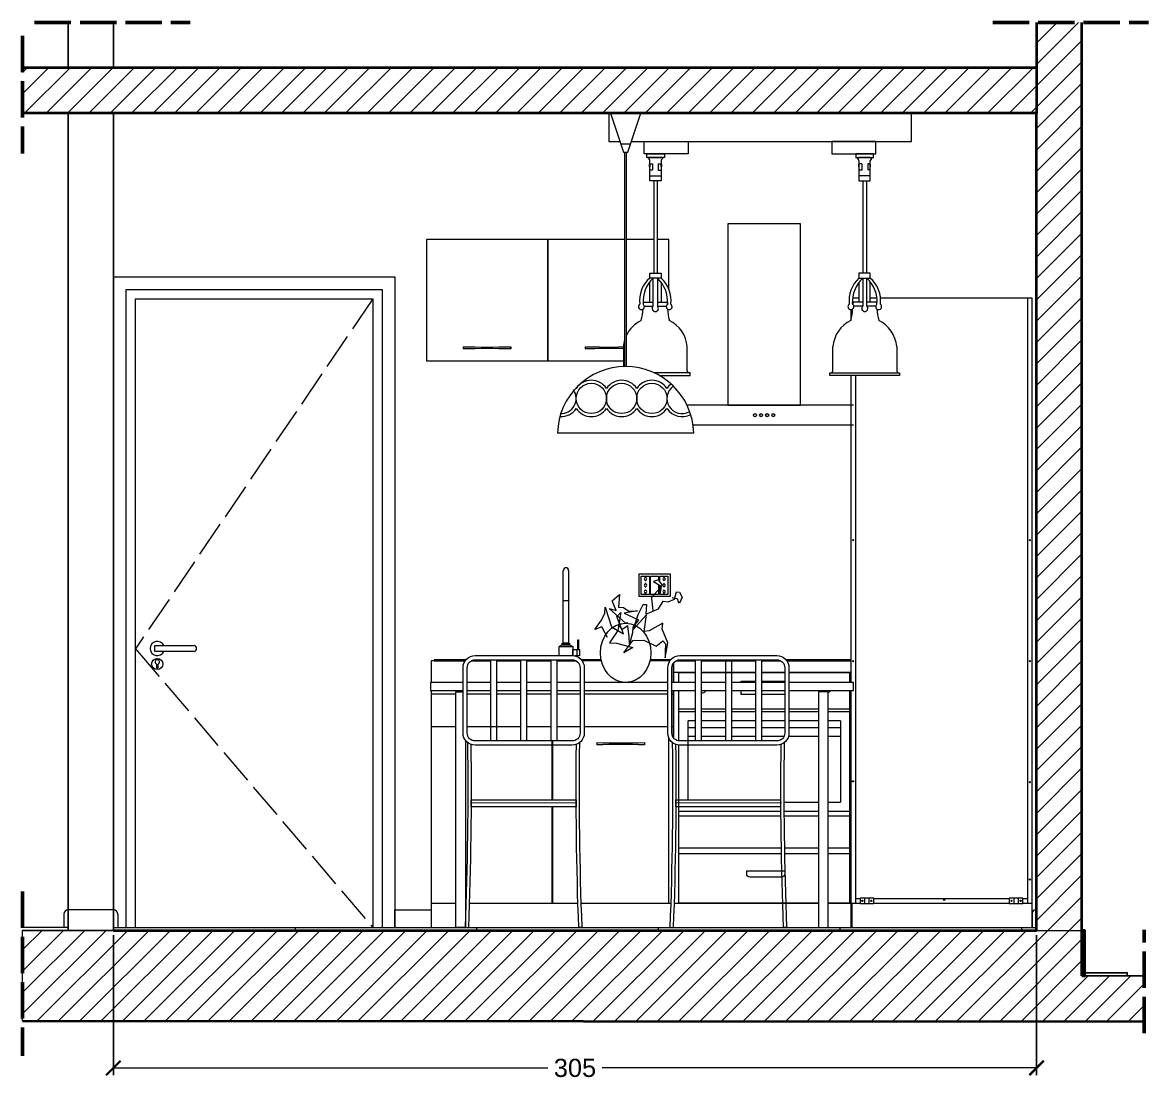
# Model space of a CAD drawing. Header units: inches. Extents: x 693 to 2034, y 503 to 1400.
# Drawn here: x 1661.9 to 2034, y 979 to 1328.9 of the extents above; entities that cross this region are included whole.
import ezdxf

# ---------------------------------------------------------------- set-up
doc = ezdxf.new("R2010")
doc.units = ezdxf.units.IN
doc.header["$MEASUREMENT"] = 0
doc.linetypes.add('ACAD_ISO02W100', pattern=[15, 12, -3])
doc.layers.get('DEFPOINTS').update_dxf_attribs({"color": 210, "lineweight": 18})
doc.layers.add('A-ANNO-DIMS', color=81, linetype='Continuous', lineweight=13, transparency=0.25)
for name, color, linetype, lineweight in [('A-ANNO-SYMB', 3, 'Continuous', 18), ('A-DOOR-FULL', 4, 'Continuous', 13), ('A-FURN', 1, 'Continuous', 18), ('A-SECT-MCUT', 7, 'Continuous', 35), ('ACCESSORI', 2, 'Continuous', 13), ('pavimento', 51, 'Continuous', 5), ('walll', 41, 'Continuous', 13)]:
    doc.layers.add(name, color=color, linetype=linetype, lineweight=lineweight)
doc.styles.add('ARIAL', font='Arial.ttf')
doc.dimstyles.new('E-0020_TICK_24', dxfattribs={"dimscale": 0.1, "dimtxt": 60, "dimasz": 48, "dimexe": 24, "dimexo": 16, "dimgap": 24, "dimtad": 0, "dimdec": 0, "dimzin": 0, "dimdsep": 46, "dimtxsty": 'ARIAL', "dimblk": 'ARCHTICK', "dimblk1": 'ARCHTICK', "dimblk2": 'ARCHTICK', "dimcen": 24, "dimclrd": 256, "dimclre": 256, "dimclrt": 256, "dimadec": 0, "dimazin": 0, "dimtfac": 1, "dimtdec": 0, "dimtmove": 1, "dimatfit": 3, "dimldrblk": 'OPEN90', "dimfxl": 1, "dimtfill": 1, "dimtolj": 1, "dimtzin": 0, "dimlwd": -1, "dimarcsym": 0})
pattern_1 = [(45, (465.677, 462.573), (-3.535534, 3.535534), [])]

# ---------------------------------------------------------------- blocks, each defined once
blk = doc.blocks.new('_ArchTick')
at = {"color": 0, "linetype": 'ByBlock', "const_width": 0.15}
blk.add_lwpolyline([(-0.5, -0.5), (0.5, 0.5)], dxfattribs=at)
blk = doc.blocks.new('*D12')
at = {"layer": 'A-ANNO-DIMS', "lineweight": -2, "transparency": 16777216}
for p, q in [((1691.99, 1027.31), (1691.99, 981.03)), ((1996.99, 1027.31), (1996.99, 981.03))]:
    blk.add_line(p, q, dxfattribs=at)
at = {"layer": 'A-ANNO-DIMS', "transparency": 16777216}
for p, q in [((1691.99, 983.43), (1835.5, 983.43)), ((1996.99, 983.43), (1853.48, 983.43))]:
    blk.add_line(p, q, dxfattribs=at)
at = {"layer": 'DEFPOINTS', "color": 0, "transparency": 16777216}
for p in [(1691.99, 1028.91), (1996.99, 1028.91), (1996.99, 983.43)]:
    blk.add_point(p, dxfattribs=at)
at = {"layer": 'A-ANNO-DIMS', "transparency": 16777216, "xscale": 4.800000000000001, "yscale": 4.800000000000001, "zscale": 4.800000000000001, "rotation": 180}
blk.add_blockref('_ArchTick', (1691.99, 983.43), dxfattribs=at)
at = {"layer": 'A-ANNO-DIMS', "transparency": 16777216, "xscale": 4.800000000000001, "yscale": 4.800000000000001, "zscale": 4.800000000000001}
blk.add_blockref('_ArchTick', (1996.99, 983.43), dxfattribs=at)
at = {"layer": 'A-ANNO-DIMS', "transparency": 16777216, "insert": (1844.49, 983.43), "char_height": 6, "attachment_point": 5, "style": 'ARIAL', "bg_fill": 3, "box_fill_scale": 1.25, "bg_fill_color": 256, "bg_fill_true_color": 13158600, "bg_fill_transparency": 0}
blk.add_mtext('\\A1;305', dxfattribs=at)
blk = doc.blocks.new('_Open90')

msp = doc.modelspace()

# ---------------------------------------------------------------- hatches: boundary and pattern name
at = {"layer": 'A-SECT-MCUT', "lineweight": 9}
h = msp.add_hatch(dxfattribs=at)
h.set_pattern_fill('ANSI31', color=252, scale=40)
h.set_pattern_definition(pattern_1)
h.paths.add_polyline_path([(2011.99, 1313.91), (2011.99, 1328.91), (1996.99, 1328.91), (1996.99, 1298.91), (1996.99, 1028.91), (2011.99, 1028.91)])
h = msp.add_hatch(dxfattribs=at)
h.set_pattern_fill('ANSI31', color=252, scale=40)
h.set_pattern_definition(pattern_1)
h.paths.add_polyline_path([(1996.99, 1313.91), (1676.99, 1313.91), (1661.99, 1313.91), (1661.99, 1298.91), (1691.99, 1298.91), (1996.99, 1298.91)])
h = msp.add_hatch(dxfattribs=at)
h.set_pattern_fill('ANSI31', color=252, scale=40)
h.set_pattern_definition(pattern_1)
h.paths.add_polyline_path([(2032.53, 1013.9), (2011.99, 1013.9), (2011.99, 1013.91), (2011.99, 1028.91), (1661.99, 1028.91), (1661.99, 998.88), (2032.53, 998.71)])

# ---------------------------------------------------------------- linework, layer by layer
for p, q in [((1676.99, 1298.91), (1676.99, 1028.91)), ((1691.99, 1298.91), (1691.99, 1028.91)), ((1676.99, 1028.91), (1661.99, 1028.91)), ((2011.99, 1013.91), (2032.53, 1013.91)), ((2011.99, 1013.9), (2032.53, 1013.9))]:
    msp.add_line(p, q)
for points in [[(1676.99, 1328.91), (1676.99, 1313.91)], [(1691.99, 1313.91), (1691.99, 1328.91)]]:
    msp.add_lwpolyline(points)
msp.add_lwpolyline([(2012.99, 1013.91), (2026.99, 1013.91), (2026.99, 1014.91), (2012.99, 1014.91)], close=True)
at = {"layer": 'A-ANNO-SYMB', "linetype": 'ACAD_ISO02W100', "lineweight": 50, "transparency": 33554562}
for p, q in [((1665.95, 1328.91), (1717.37, 1328.91)), ((1982.56, 1328.91), (2033.99, 1328.91)), ((1661.99, 1324.54), (1661.99, 1285.66)), ((1661.99, 1041.78), (1661.99, 987.45)), ((2032.53, 994.93), (2032.53, 1029.11))]:
    msp.add_line(p, q, dxfattribs=at)
at = {"layer": 'A-DOOR-FULL', "linetype": 'ACAD_ISO02W100', "lineweight": 5, "transparency": 33554569}
msp.add_line((1777.68, 1237.6), (1699.3, 1121.98), dxfattribs=at)
at = {"layer": 'A-DOOR-FULL'}
for points in [[(1718.61, 1121.05), (1705.61, 1121.05), (1705.61, 1123.05), (1718.61, 1123.05)], [(1706.18, 1116.92), (1706.17, 1116.92), (1706.17, 1115.72)], [(1706.8, 1115.73), (1706.8, 1116.92)], [(1706.48, 1115.48), (1706.49, 1115.48)]]:
    msp.add_lwpolyline(points, dxfattribs=at)
msp.add_circle((1706.45, 1116.92), 1.85, dxfattribs=at)
for centre, radius, start, end in [((1706.49, 1122.05), 2.38, 24.8588, 335.1412), ((1718.47, 1122.05), 1.01, 278.4254, 81.5746), ((1706.49, 1117.58), 0.731, 295.2649, 244.7351), ((1706.49, 1115.81), 0.326, 196.3299, 346.3542)]:
    msp.add_arc(centre, radius, start, end, dxfattribs=at)
at = {"layer": 'A-FURN'}
for p, q in [((1856.23, 1298.91), (1866.23, 1298.91)), ((1856.23, 1298.91), (1860.51, 1286.08)), ((1861.96, 1286.08), (1866.23, 1298.91)), ((1859.58, 1288.87), (1862.89, 1288.87)), ((1860.51, 1286.08), (1861.96, 1286.08)), ((1860.93, 1215.21), (1860.93, 1286.08)), ((1861.53, 1215.21), (1861.53, 1286.08)), ((1859.54, 1257.16), (1859.54, 1257.16)), ((1807.57, 1221.79), (1807.57, 1221.04)), ((1816.52, 1118.32), (1816.52, 1091.49)), ((1818.52, 1118.32), (1818.52, 1091.49)), ((1826.52, 1118.32), (1826.52, 1091.49)), ((1828.52, 1118.32), (1828.52, 1091.49)), ((1836.52, 1118.32), (1836.52, 1091.49)), ((1838.52, 1118.32), (1838.52, 1091.49)), ((1884.17, 1118.32), (1884.17, 1091.49)), ((1886.17, 1118.32), (1886.17, 1091.49)), ((1894.17, 1118.32), (1894.17, 1091.49)), ((1896.17, 1118.32), (1896.17, 1091.49)), ((1904.17, 1118.32), (1904.17, 1091.49)), ((1906.17, 1118.32), (1906.17, 1091.49)), ((1806.69, 1107.78), (1806.69, 1108.14)), ((1926.58, 1107.78), (1926.58, 1108.14)), ((1851.71, 1090.96), (1851.71, 1090.2)), ((1844.86, 1070.89), (1810.27, 1071.02)), ((1912.43, 1070.89), (1877.92, 1071.02))]:
    msp.add_line(p, q, dxfattribs=at)
at = {"layer": 'A-FURN', "transparency": 33554656}
for p, q in [((1869.23, 1282.23), (1870.08, 1282.23)), ((1869.23, 1280.2), (1870.08, 1280.2)), ((1870.08, 1282.23), (1870.08, 1280.2)), ((1872.02, 1282.23), (1872.96, 1282.23)), ((1872.02, 1282.23), (1872.02, 1280.16)), ((1872.02, 1280.16), (1872.96, 1280.16)), ((1939.27, 1282.23), (1938.32, 1282.23)), ((1939.27, 1280.16), (1938.32, 1280.16)), ((1939.27, 1282.23), (1939.27, 1280.16)), ((1942.05, 1282.23), (1941.21, 1282.23)), ((1941.21, 1282.23), (1941.21, 1280.2)), ((1942.05, 1280.2), (1941.21, 1280.2)), ((1870.52, 1276.63), (1870.52, 1246.05)), ((1871.67, 1276.63), (1871.67, 1246.05)), ((1939.61, 1276.63), (1939.61, 1246.05)), ((1940.76, 1276.63), (1940.76, 1246.05)), ((1866.99, 1236.49), (1870.33, 1236.49)), ((1871.73, 1236.49), (1875.07, 1236.49)), ((1939.56, 1236.49), (1936.21, 1236.49)), ((1944.3, 1236.49), (1940.96, 1236.49)), ((1867.4, 1235.18), (1870.33, 1235.18)), ((1871.73, 1235.18), (1874.66, 1235.18)), ((1939.56, 1235.18), (1936.62, 1235.18)), ((1943.89, 1235.18), (1940.96, 1235.18))]:
    msp.add_line(p, q, dxfattribs=at)
at = {"layer": 'A-FURN', "transparency": 33554636}
for p, q in [((1835.37, 1257.16), (1835.37, 1217.16)), ((1835.57, 1257.16), (1835.57, 1217.16)), ((1993.99, 1237.86), (1993.99, 1037.86)), ((1937.19, 1212.02), (1937.19, 1037.86)), ((1840.3, 1123.31), (1839.26, 1122.71)), ((1840.3, 1123.31), (1842.72, 1123.31)), ((1842.72, 1123.31), (1843.76, 1122.71)), ((1845.08, 1121.71), (1845.08, 1119.58)), ((1808.19, 1117.96), (1796.99, 1117.96)), ((1853.21, 1117.96), (1846.86, 1117.96)), ((1875.84, 1117.96), (1869.26, 1117.96)), ((1876.99, 1117.19), (1876.99, 1110.84)), ((1878.85, 1114.16), (1884.17, 1114.16)), ((1878.85, 1110.84), (1878.85, 1114.16)), ((1878.85, 1110.84), (1878.85, 1114.16)), ((1878.85, 1110.84), (1878.85, 1114.16)), ((1886.17, 1114.16), (1904.17, 1114.16)), ((1906.17, 1114.16), (1913.81, 1114.16)), ((1915.2, 1114.16), (1935.19, 1114.16)), ((1935.19, 1114.15), (1935.19, 1110.84)), ((1796.99, 1107.06), (1805.07, 1107.06)), ((1808.89, 1107.06), (1816.52, 1107.06)), ((1818.52, 1107.06), (1826.52, 1107.06)), ((1828.52, 1107.06), (1836.52, 1107.06)), ((1838.52, 1107.06), (1846.16, 1107.06)), ((1847.55, 1107.06), (1875.15, 1107.06)), ((1876.99, 1108.14), (1876.99, 1092.63)), ((1878.85, 1091.51), (1878.85, 1108.14)), ((1878.85, 1091.51), (1878.85, 1108.14)), ((1878.85, 1091.51), (1878.85, 1108.14)), ((1935.19, 1108.14), (1935.19, 1037.86)), ((1878.85, 1102.16), (1884.17, 1102.16)), ((1886.17, 1102.16), (1894.17, 1102.16)), ((1896.17, 1102.16), (1904.17, 1102.16)), ((1906.17, 1102.16), (1913.81, 1102.16)), ((1915.2, 1102.16), (1924.96, 1102.16)), ((1928.2, 1102.16), (1935.19, 1102.16)), ((1884.17, 1101.16), (1878.85, 1101.16)), ((1881.85, 1072.07), (1881.85, 1098.16)), ((1884.17, 1098.16), (1881.85, 1098.16)), ((1894.17, 1101.16), (1886.17, 1101.16)), ((1894.17, 1098.16), (1886.17, 1098.16)), ((1904.17, 1101.16), (1896.17, 1101.16)), ((1904.17, 1098.16), (1896.17, 1098.16)), ((1913.81, 1101.16), (1906.17, 1101.16)), ((1913.81, 1098.16), (1906.17, 1098.16)), ((1924.96, 1101.16), (1915.2, 1101.16)), ((1924.96, 1098.16), (1915.2, 1098.16)), ((1935.19, 1101.16), (1928.2, 1101.16)), ((1932.19, 1098.16), (1928.2, 1098.16)), ((1932.19, 1098.16), (1932.19, 1071.26)), ((1796.99, 1096.26), (1805.07, 1096.26)), ((1808.89, 1096.26), (1826.52, 1096.26)), ((1828.52, 1096.26), (1836.52, 1096.26)), ((1838.52, 1096.26), (1846.16, 1096.26)), ((1847.55, 1096.26), (1875.15, 1096.26)), ((1876.53, 1096.26), (1876.99, 1096.26)), ((1836.89, 1091.49), (1836.89, 1072.07)), ((1837.09, 1091.49), (1837.09, 1072.07)), ((1875.39, 1092.72), (1875.39, 1037.86)), ((1878.85, 1037.86), (1878.85, 1090.12)), ((1836.89, 1069.72), (1836.89, 1037.86)), ((1837.09, 1069.72), (1837.09, 1037.86)), ((1878.85, 1068.26), (1912.44, 1068.26)), ((1913.52, 1071.26), (1924.96, 1071.26)), ((1913.54, 1068.26), (1924.96, 1068.26)), ((1928.2, 1071.26), (1932.19, 1071.26)), ((1928.2, 1068.26), (1935.19, 1068.26)), ((1878.85, 1037.86), (1878.85, 1066.76)), ((1878.85, 1066.76), (1912.45, 1066.76)), ((1913.55, 1066.76), (1924.96, 1066.76)), ((1928.2, 1066.76), (1935.19, 1066.76)), ((1912.57, 1056.06), (1878.85, 1056.06)), ((1878.85, 1054.26), (1912.61, 1054.26)), ((1924.96, 1056.06), (1913.67, 1056.06)), ((1913.7, 1054.26), (1924.96, 1054.26)), ((1935.19, 1056.06), (1928.2, 1056.06)), ((1928.2, 1054.26), (1935.19, 1054.26)), ((1937.19, 1039.46), (1938.69, 1039.46)), ((1940.19, 1039.56), (1940.19, 1037.76)), ((1941.69, 1037.76), (1941.69, 1039.56)), ((1943.19, 1039.46), (1987.99, 1039.46)), ((1989.49, 1039.56), (1989.49, 1037.76)), ((1990.99, 1037.76), (1990.99, 1039.56)), ((1992.49, 1039.46), (1993.99, 1039.46)), ((1796.99, 1037.86), (1805.07, 1037.86)), ((1809.69, 1037.86), (1845.36, 1037.86)), ((1846.46, 1037.86), (1876.24, 1037.86)), ((1877.34, 1037.86), (1924.96, 1037.86)), ((1928.2, 1037.86), (1936.49, 1037.86)), ((1935.59, 1037.86), (1938.69, 1037.86)), ((1943.19, 1037.86), (1987.99, 1037.86)), ((1992.49, 1037.86), (1995.59, 1037.86))]:
    msp.add_line(p, q, dxfattribs=at)
at = {"layer": 'A-FURN', "transparency": 33554585}
for p, q in [((1816.52, 1117.96), (1810.17, 1117.96)), ((1826.52, 1117.96), (1818.52, 1117.96)), ((1836.52, 1117.96), (1828.52, 1117.96)), ((1844.88, 1117.96), (1838.52, 1117.96)), ((1876.53, 1107.06), (1876.99, 1107.06)), ((1878.85, 1070.26), (1878.85, 1090.12)), ((1878.85, 1068.66), (1878.85, 1090.12)), ((1878.85, 1068.66), (1878.85, 1070.26)), ((1878.85, 1066.76), (1878.85, 1068.26)), ((1912.42, 1071.26), (1912.51, 1071.26)), ((1878.85, 1066.76), (1878.85, 1066.86)), ((1808.32, 1037.86), (1808.59, 1037.86))]:
    msp.add_line(p, q, dxfattribs=at)
at = {"layer": 'A-FURN', "transparency": 33554656}
for points in [[(1863.12, 1289.57), (1955.64, 1289.57), (1955.64, 1298.91), (1855.64, 1298.91), (1855.64, 1289.57), (1859.35, 1289.57)], [(1869.23, 1284.28), (1872.96, 1284.28)], [(1942.05, 1284.28), (1938.32, 1284.28)], [(1869.23, 1277.11), (1869.23, 1283.3)], [(1872.96, 1283.3), (1872.96, 1276.97)], [(1938.32, 1283.3), (1938.32, 1276.97)], [(1942.05, 1277.11), (1942.05, 1283.3)], [(1869.23, 1236.49), (1869.23, 1243.23)], [(1870.33, 1235.18), (1870.33, 1244.48)], [(1871.73, 1244.48), (1871.73, 1235.18)], [(1872.96, 1243.06), (1872.96, 1236.49)], [(1938.32, 1243.06), (1938.32, 1236.49)], [(1939.56, 1244.48), (1939.56, 1235.18)], [(1940.96, 1235.18), (1940.96, 1244.48)], [(1942.05, 1236.49), (1942.05, 1243.23)], [(1860.49, 1221.86), (1860.49, 1215.2)], [(1881.57, 1213.81), (1881.57, 1221.86)], [(1929.71, 1213.81), (1929.71, 1221.86)], [(1950.8, 1221.86), (1950.8, 1213.81)], [(1872.26, 1212.32), (1882.53, 1212.32), (1882.53, 1213.15), (1870.65, 1213.15)]]:
    msp.add_lwpolyline(points, dxfattribs=at)
for points in [[(1867.39, 1289.57), (1881.93, 1289.57), (1881.93, 1285.54), (1867.39, 1285.54)], [(1943.9, 1289.57), (1929.36, 1289.57), (1929.36, 1285.54), (1943.9, 1285.54)], [(1868.18, 1285.54), (1874.02, 1285.54), (1874.02, 1284.28), (1868.18, 1284.28)], [(1943.11, 1285.54), (1937.27, 1285.54), (1937.27, 1284.28), (1943.11, 1284.28)], [(1869.12, 1282.05), (1869.23, 1282.05), (1869.23, 1281.19), (1869.12, 1281.19)], [(1872.96, 1282.05), (1873.08, 1282.05), (1873.08, 1281.19), (1872.96, 1281.19)], [(1938.32, 1282.05), (1938.21, 1282.05), (1938.21, 1281.19), (1938.32, 1281.19)], [(1942.17, 1282.05), (1942.05, 1282.05), (1942.05, 1281.19), (1942.17, 1281.19)], [(1869.23, 1278.2), (1872.96, 1278.2), (1872.96, 1276.63), (1869.23, 1276.63)], [(1942.05, 1278.2), (1938.32, 1278.2), (1938.32, 1276.63), (1942.05, 1276.63)], [(1869.23, 1246.05), (1872.96, 1246.05), (1872.96, 1244.48), (1869.23, 1244.48)], [(1942.05, 1246.05), (1938.32, 1246.05), (1938.32, 1244.48), (1942.05, 1244.48)], [(1951.75, 1212.32), (1928.75, 1212.32), (1928.75, 1213.15), (1951.75, 1213.15)]]:
    msp.add_lwpolyline(points, close=True, dxfattribs=at)
at = {"layer": 'A-FURN', "transparency": 33554636}
for points in [[(1894.99, 1202.41), (1918.99, 1202.41), (1918.99, 1262.41), (1894.99, 1262.41)], [(1840.55, 1137.94), (1842.47, 1137.94), (1842.47, 1137.79), (1840.55, 1137.79)], [(1840.3, 1123.81), (1842.72, 1123.81), (1842.72, 1123.31), (1840.3, 1123.31)], [(1845.4, 1124.87), (1845.66, 1124.87), (1845.66, 1121.71), (1845.4, 1121.71)], [(1938.69, 1037.76), (1943.19, 1037.76), (1943.19, 1039.56), (1938.69, 1039.56)], [(1987.99, 1037.76), (1992.49, 1037.76), (1992.49, 1039.56), (1987.99, 1039.56)]]:
    msp.add_lwpolyline(points, close=True, dxfattribs=at)
for points in [[(1860.93, 1257.16), (1795.47, 1257.16), (1795.47, 1217.16), (1860.49, 1217.16)], [(1870.52, 1257.16), (1861.53, 1257.16)], [(1875.47, 1240.87), (1875.47, 1257.16), (1871.67, 1257.16)], [(1938.32, 1237.86), (1936.26, 1237.86)], [(1944.24, 1237.86), (1942.05, 1237.86)], [(1935.59, 1234.03), (1935.59, 1230.44)], [(1935.59, 1212.02), (1935.59, 1110.84)], [(1936.49, 1202.41), (1881.54, 1202.41)], [(1883.51, 1195.91), (1936.49, 1195.91)], [(1840.64, 1137.94), (1840.64, 1147.86)], [(1842.38, 1147.86), (1842.38, 1137.94)], [(1842.38, 1137.79), (1842.38, 1123.81), (1840.64, 1123.81), (1840.64, 1137.79)], [(1839.26, 1119.71), (1839.26, 1122.71), (1843.76, 1122.71), (1843.76, 1119.71)], [(1843.76, 1119.71), (1843.76, 1121.71), (1845.96, 1121.71), (1845.96, 1119.58), (1844.58, 1119.58)], [(1796.99, 1117.86), (1796.99, 1110.84)], [(1808.5, 1118.36), (1797.99, 1118.36), (1797.99, 1117.96), (1808.19, 1117.96)], [(1810.17, 1117.96), (1816.52, 1117.96)], [(1818.52, 1117.96), (1826.52, 1117.96)], [(1828.52, 1117.96), (1836.52, 1117.96)], [(1838.52, 1117.96), (1844.88, 1117.96)], [(1853.12, 1118.36), (1846.55, 1118.36)], [(1875.99, 1118.17), (1875.99, 1118.36), (1869.35, 1118.36)], [(1884.17, 1114.15), (1876.99, 1114.15), (1876.99, 1117.19)], [(1876.99, 1110.84), (1876.99, 1117.19)], [(1877.99, 1118.05), (1877.99, 1117.96), (1884.17, 1117.96)], [(1886.17, 1117.96), (1904.17, 1117.96)], [(1935.59, 1118.36), (1914.2, 1118.36)], [(1914.51, 1117.96), (1935.59, 1117.96)], [(1914.51, 1117.96), (1935.59, 1117.96)], [(1904.17, 1114.15), (1886.17, 1114.15)], [(1913.81, 1114.15), (1906.17, 1114.15)], [(1935.59, 1114.15), (1915.2, 1114.15)], [(1899.41, 1110.84), (1899.41, 1111.23), (1904.17, 1111.23)], [(1906.17, 1111.23), (1913.81, 1111.23)], [(1796.99, 1108.14), (1796.99, 1029.86), (1876.99, 1029.86)], [(1876.99, 1092.63), (1876.99, 1108.14)], [(1904.17, 1106.8), (1899.41, 1106.8), (1899.41, 1108.14)], [(1913.81, 1106.8), (1906.17, 1106.8)], [(1884.17, 1092.94), (1881.85, 1092.94), (1881.85, 1095.99), (1884.17, 1095.99)], [(1886.17, 1095.99), (1894.17, 1095.99)], [(1896.17, 1095.99), (1904.17, 1095.99)], [(1906.17, 1095.99), (1913.81, 1095.99)], [(1915.2, 1095.99), (1924.96, 1095.99)], [(1928.2, 1095.99), (1932.19, 1095.99), (1932.19, 1092.94), (1928.2, 1092.94)], [(1894.17, 1092.94), (1886.17, 1092.94)], [(1904.17, 1092.94), (1896.17, 1092.94)], [(1913.54, 1092.94), (1906.17, 1092.94)], [(1924.96, 1092.94), (1915.03, 1092.94)], [(1924.96, 1037.86), (1878.85, 1037.86), (1878.85, 1054.26), (1912.61, 1054.26)], [(1913.7, 1054.26), (1924.96, 1054.26)], [(1928.2, 1054.26), (1935.19, 1054.26), (1935.19, 1037.86), (1928.2, 1037.86)]]:
    msp.add_lwpolyline(points, dxfattribs=at)
at = {"layer": 'A-FURN', "transparency": 33554633}
for points in [[(1823.27, 1221.79), (1823.27, 1221.79), (1823.27, 1221.04)], [(1847.87, 1221.79), (1847.87, 1221.79), (1847.87, 1221.04)], [(1867.41, 1090.96), (1867.41, 1090.96), (1867.41, 1090.2)]]:
    msp.add_lwpolyline(points, dxfattribs=at)
at = {"layer": 'A-FURN'}
for points in [[(1883.73, 1193.21), (1838.73, 1193.21)], [(1807.5, 1110.84), (1796.78, 1110.84), (1796.78, 1108.14), (1807.5, 1108.14)], [(1816.52, 1110.84), (1808.89, 1110.84)], [(1826.52, 1110.84), (1818.52, 1110.84)], [(1836.52, 1110.84), (1828.52, 1110.84)], [(1846.16, 1110.84), (1838.52, 1110.84)], [(1875.15, 1110.84), (1847.55, 1110.84)], [(1884.17, 1110.84), (1876.53, 1110.84)], [(1894.17, 1110.84), (1886.17, 1110.84)], [(1904.17, 1110.84), (1896.17, 1110.84)], [(1913.81, 1110.84), (1906.17, 1110.84)], [(1915.2, 1108.14), (1936.49, 1108.14), (1936.49, 1110.84), (1915.2, 1110.84)], [(1808.89, 1108.14), (1816.52, 1108.14)], [(1818.52, 1108.14), (1826.52, 1108.14)], [(1828.52, 1108.14), (1836.52, 1108.14)], [(1838.52, 1108.14), (1846.16, 1108.14)], [(1847.55, 1108.14), (1875.15, 1108.14)], [(1876.53, 1108.14), (1884.17, 1108.14)], [(1886.17, 1108.14), (1894.17, 1108.14)], [(1896.17, 1108.14), (1904.17, 1108.14)], [(1906.17, 1108.14), (1913.81, 1108.14)], [(1912.51, 1071.26), (1912.51, 1070.89)], [(1876.09, 1029.86), (1936.09, 1029.86), (1936.09, 1037.86)]]:
    msp.add_lwpolyline(points, dxfattribs=at)
for points in [[(1811.5, 1119.71), (1843.55, 1119.71, -0.414214), (1847.55, 1115.71), (1847.55, 1094.1, -0.414214), (1843.55, 1090.1), (1811.5, 1090.1, -0.414214), (1807.5, 1094.1), (1807.5, 1115.71, -0.414214)], [(1811.5, 1118.32), (1843.55, 1118.32, -0.414214), (1846.16, 1115.71), (1846.16, 1094.1, -0.414214), (1843.55, 1091.49), (1811.5, 1091.49, -0.414214), (1808.89, 1094.1), (1808.89, 1115.71, -0.414214)], [(1879.15, 1119.71), (1911.2, 1119.71, -0.414214), (1915.2, 1115.71), (1915.2, 1094.1, -0.414214), (1911.2, 1090.1), (1879.15, 1090.1, -0.414214), (1875.15, 1094.1), (1875.15, 1115.71, -0.414214)], [(1879.15, 1118.32), (1911.2, 1118.32, -0.414214), (1913.81, 1115.71), (1913.81, 1094.1, -0.414214), (1911.2, 1091.49), (1879.15, 1091.49, -0.414214), (1876.53, 1094.1), (1876.53, 1115.71, -0.414214)]]:
    msp.add_lwpolyline(points, format="xyb", close=True, dxfattribs=at)
at = {"layer": 'A-FURN', "transparency": 33554585}
for points in [[(1877.82, 1117.96), (1884.17, 1117.96)], [(1886.17, 1117.96), (1904.17, 1117.96)], [(1906.17, 1117.96), (1912.53, 1117.96)], [(1906.17, 1117.96), (1912.53, 1117.96)], [(1912.51, 1069.72), (1877.83, 1069.72), (1877.83, 1072.07), (1912.42, 1072.07)]]:
    msp.add_lwpolyline(points, dxfattribs=at)
at = {"layer": 'A-FURN'}
msp.add_lwpolyline([(1810.19, 1072.07), (1844.86, 1072.07), (1844.86, 1069.72), (1810.19, 1069.72)], close=True, dxfattribs=at)
at = {"layer": 'A-FURN', "transparency": 33554636}
msp.add_lwpolyline([(1901.24, 1048.53), (1913.78, 1048.53), (1913.78, 1047.49, -0.414214), (1912.78, 1046.49), (1902.24, 1046.49, -0.414214), (1901.24, 1047.49)], format="xyb", close=True, dxfattribs=at)
at = {"layer": 'A-FURN'}
for centre in [(1849.89, 1204.68), (1859.89, 1204.68), (1869.89, 1204.68)]:
    msp.add_circle(centre, 5, dxfattribs=at)
at = {"layer": 'A-FURN', "transparency": 33554636}
for centre, radius in [((1903.99, 1199.16), 0.5), ((1905.99, 1199.16), 0.5), ((1907.99, 1199.16), 0.5), ((1909.99, 1199.16), 0.5), ((1936.39, 1157.86), 0.2), ((1994.79, 1157.86), 0.2), ((1936.39, 1117.86), 0.2), ((1994.79, 1117.86), 0.2), ((1936.36, 1078.16), 0.2), ((1994.79, 1077.86), 0.2), ((1994.79, 1045.75), 0.2), ((1939.44, 1038.66), 0.2), ((1942.44, 1038.66), 0.2), ((1966.49, 1038.96), 0.2), ((1988.74, 1038.66), 0.2), ((1991.74, 1038.66), 0.2)]:
    msp.add_circle(centre, radius, dxfattribs=at)
at = {"layer": 'A-FURN', "transparency": 33554656}
for centre, radius, start, end in [((1867.87, 1282.89), 1.42, 16.547, 77.299), ((1874.33, 1282.89), 1.42, 102.701, 163.453), ((1936.96, 1282.89), 1.42, 16.547, 77.299), ((1943.42, 1282.89), 1.42, 102.701, 163.453), ((1875.65, 1237.01), 9.85, 130.6813, 187.1139), ((1877.36, 1236.78), 10.38, 132.6605, 184.9392), ((1864.7, 1236.78), 10.38, 355.0608, 47.4056), ((1865.98, 1236.94), 10.27, 353.5338, 47.1594), ((1945.31, 1236.94), 10.27, 132.8406, 186.4662), ((1946.59, 1236.78), 10.38, 132.5944, 184.9392), ((1933.92, 1236.78), 10.38, 355.0608, 47.3395), ((1935.63, 1237.01), 9.85, 352.8861, 49.3187), ((1866.45, 1235), 0.973, 125.6183, 53.1721), ((1875.62, 1235), 0.973, 126.8279, 54.3817), ((1892.85, 1235.18), 17.82, 175.7636, 178.0803), ((1935.67, 1235), 0.973, 125.6183, 53.1721), ((1918.44, 1235.18), 17.82, 1.9197, 4.2364), ((1944.84, 1235), 0.973, 126.8279, 54.3817), ((1849.22, 1235.18), 17.82, 344.615, 356.8708), ((1871.03, 1234.43), 1.02, 133.5712, 47.4263), ((1892.85, 1235.18), 17.82, 183.1292, 195.385), ((1918.44, 1235.18), 17.82, 344.615, 356.8708), ((1940.25, 1234.43), 1.02, 132.5737, 46.4288), ((1962.07, 1235.18), 17.82, 183.1292, 195.385), ((1871.03, 1220.94), 10.58, 115.9628, 153.8404), ((1871.03, 1220.94), 10.58, 4.9791, 64.0372), ((1940.25, 1220.94), 10.58, 115.9628, 175.0209), ((1940.25, 1220.94), 10.58, 4.9791, 64.0372), ((1871.03, 1220.94), 10.58, 162.606, 175.0209), ((1882.37, 1213.94), 0.811, 189.3909, 281.2331), ((1928.91, 1213.94), 0.811, 258.7669, 350.6091), ((1951.6, 1213.94), 0.811, 189.3909, 281.2331)]:
    msp.add_arc(centre, radius, start, end, dxfattribs=at)
at = {"layer": 'A-FURN', "transparency": 33554633}
for centre, start, end in [((1815.42, 1471.79), 268.2018, 271.7982), ((1815.42, 971.04), 88.2018, 91.7982), ((1855.72, 1471.79), 268.2018, 271.0929), ((1855.72, 971.04), 88.9071, 91.7982), ((1859.56, 1340.96), 268.2018, 271.7982), ((1859.56, 840.2), 88.2018, 91.7982)]:
    msp.add_arc(centre, 250.12, start, end, dxfattribs=at)
at = {"layer": 'A-FURN'}
for centre, radius, start, end in [((1861.23, 1192.71), 22.51, 1.2875, 178.7125), ((1849.89, 1204.68), 6, 33.5573, 146.4427), ((1859.89, 1204.68), 6, 33.5573, 146.4427), ((1869.89, 1204.68), 6, 33.5573, 146.4427), ((1879.89, 1204.68), 6, 126.1174, 146.4427), ((1839.89, 1204.68), 5, 266.5974, 34.7636), ((1839.89, 1204.68), 6, 33.5573, 34.7636), ((1879.89, 1204.68), 5, 126.1174, 298.2254), ((1839.89, 1204.68), 6, 266.5974, 326.4427), ((1849.89, 1204.68), 6, 213.5573, 326.4427), ((1859.89, 1204.68), 6, 213.5573, 326.4427), ((1869.89, 1204.68), 6, 213.5573, 326.4427), ((1879.89, 1204.68), 6, 213.5573, 298.2254), ((1927.59, 1108.84), 1.5, 207.8832, 225.0471), ((1927.59, 1108.84), 1.5, 293.9759, 332.1168)]:
    msp.add_arc(centre, radius, start, end, dxfattribs=at)
at = {"layer": 'A-FURN', "transparency": 33554636}
for centre, radius, start, end in [((1841.51, 1147.86), 0.867, 0, 180), ((1886.45, 1108.84), 1.5, 259.381, 332.1168)]:
    msp.add_arc(centre, radius, start, end, dxfattribs=at)
at = {"layer": 'A-SECT-MCUT'}
for p, q in [((2011.99, 1313.91), (2011.99, 1328.91)), ((1676.99, 1313.91), (1661.99, 1313.91)), ((1996.99, 1313.91), (1676.99, 1313.91)), ((2011.99, 1013.91), (2011.99, 1313.91)), ((1691.99, 1298.91), (1661.99, 1298.91))]:
    msp.add_line(p, q, dxfattribs=at)
for points in [[(1996.99, 1328.91), (1996.99, 1298.91)], [(1691.99, 1028.91), (1996.99, 1028.91), (1996.99, 1298.91), (1691.99, 1298.91)]]:
    msp.add_lwpolyline(points, dxfattribs=at)
msp.add_lwpolyline([(2011.99, 1013.91), (2012.99, 1013.91), (2012.99, 1028.91), (2011.99, 1028.91)], close=True, dxfattribs=at)
at = {"layer": 'ACCESSORI', "transparency": 33554636}
for points in [[(1865.67, 1146.73), (1875.98, 1146.73), (1875.98, 1139.23), (1865.67, 1139.23)], [(1866.41, 1145.96), (1869.07, 1145.96), (1869.07, 1139.93), (1866.41, 1139.93)]]:
    msp.add_lwpolyline(points, close=True, dxfattribs=at)
for points in [[(1872.13, 1143.17), (1872.13, 1139.93), (1869.48, 1139.93), (1869.48, 1145.96), (1872.13, 1145.96), (1872.13, 1144.57)], [(1872.54, 1144.04), (1872.54, 1145.96), (1875.2, 1145.96), (1875.2, 1139.93), (1872.54, 1139.93), (1872.54, 1142.94)]]:
    msp.add_lwpolyline(points, dxfattribs=at)
at = {"layer": 'ACCESSORI'}
for points in [[(1870.29, 1134.63), (1869.89, 1138.52), (1869.89, 1139.06), (1873.38, 1142.95), (1872.04, 1144.7), (1870.43, 1144.16), (1872.98, 1142.68), (1872.84, 1141.74), (1872.57, 1140.13)], [(1855.25, 1125.64), (1853.37, 1129.26), (1851.09, 1128.32), (1853.24, 1131.41), (1854.31, 1133.69), (1854.45, 1135.7), (1856.6, 1129.26), (1860.49, 1126.85), (1858.34, 1132.62), (1859.68, 1133.96), (1858.61, 1128.05), (1855.92, 1123.89), (1858.21, 1123.76), (1863.58, 1122.42), (1860.62, 1120.67), (1863.58, 1124.7), (1867.2, 1124.83), (1871.37, 1122.82), (1873.51, 1124.56), (1874.45, 1123.62), (1874.32, 1121.07), (1874.32, 1118.93), (1875.13, 1123.89), (1873.25, 1128.46), (1873.51, 1130.47), (1868.95, 1127.92), (1867.34, 1127.65), (1868.14, 1133.15), (1866.94, 1131.81), (1863.85, 1128.46), (1865.32, 1133.29), (1867.07, 1136.64), (1868.14, 1136.64), (1867.87, 1133.42), (1872.04, 1135.17), (1873.65, 1137.72), (1875.26, 1137.45), (1877.41, 1138.39), (1878.08, 1140.8), (1879.02, 1140.67), (1879.96, 1139.06), (1879.02, 1137.05), (1878.62, 1137.72), (1878.48, 1138.39), (1876.6, 1138.79)], [(1861.23, 1130.4), (1855.79, 1135.3), (1858.07, 1134.63), (1856.73, 1137.85), (1859.15, 1139.87), (1858.88, 1135.7), (1860.49, 1135.57), (1862.24, 1134.36), (1865.19, 1134.5), (1860.76, 1133.69), (1865.46, 1131.54), (1863.58, 1129.13), (1863.44, 1127.25), (1862.5, 1123.62), (1862.37, 1125.91), (1861.97, 1129.53), (1860.09, 1128.32), (1858.88, 1129.93), (1861.97, 1130.6)]]:
    msp.add_lwpolyline(points, dxfattribs=at)
at = {"layer": 'ACCESSORI', "transparency": 33554636}
for centre, start, end in [((1867.78, 1145.02), 113.3666, 246.2003), ((1867.78, 1142.96), 113.3666, 246.2003), ((1867.78, 1145.02), 294.3243, 66.1088), ((1867.78, 1142.96), 294.3243, 66.1088), ((1873.92, 1145.02), 113.3666, 246.2003), ((1873.92, 1142.96), 113.3666, 246.2003), ((1873.92, 1145.02), 294.3243, 66.1088), ((1873.92, 1142.96), 294.3243, 66.1088), ((1867.78, 1140.85), 113.3666, 246.2003), ((1867.78, 1140.85), 294.3243, 66.1088), ((1873.92, 1140.85), 113.3666, 246.2003), ((1873.92, 1140.85), 294.3243, 66.1088)]:
    msp.add_arc(centre, 0.402, start, end, dxfattribs=at)
for centre, start_param, end_param in [((1867.79, 1145.01), 5.42058, 7.142383), ((1867.79, 1145.01), 8.545266, 10.307697), ((1867.79, 1142.96), 5.42058, 7.142383), ((1867.79, 1142.96), 8.545266, 10.307697), ((1873.92, 1145.01), 5.42058, 7.142383), ((1873.92, 1142.96), 5.42058, 7.142383), ((1873.92, 1142.96), 8.545266, 10.307697), ((1867.79, 1140.85), 5.42058, 7.142383), ((1867.79, 1140.85), 8.545266, 10.307697), ((1873.92, 1140.85), 5.42058, 7.142383), ((1873.92, 1140.85), 8.545266, 10.307697)]:
    msp.add_ellipse(centre, major_axis=(0, 0.571), ratio=0.372094, start_param=start_param, end_param=end_param, dxfattribs=at)
at = {"layer": 'ACCESSORI', "transparency": 33554628}
msp.add_ellipse((1873.92, 1145.01), major_axis=(0, 0.571), ratio=0.372094, start_param=8.545266, end_param=10.307697, dxfattribs=at)
at = {"layer": 'ACCESSORI'}
msp.add_ellipse((1861.23, 1120.62), major_axis=(0, -9.78), ratio=0.853242, dxfattribs=at)
at = {"layer": 'DEFPOINTS'}
for p, q in [((1661.99, 998.88), (1661.99, 1028.91)), ((2011.99, 1028.91), (2011.99, 1013.9))]:
    msp.add_line(p, q, dxfattribs=at)
at = {"layer": 'pavimento'}
msp.add_line((1691.99, 1029.86), (1996.99, 1029.86), dxfattribs=at)
at = {"layer": 'walll'}
for p, q in [((1691.99, 1035.66), (1676.99, 1035.66)), ((1676.99, 1029.86), (1676.99, 1035.66)), ((1691.99, 1035.66), (1691.99, 1035.66)), ((1675.59, 1034.26), (1675.59, 1029.86)), ((1676.99, 1029.86), (1661.94, 1029.86))]:
    msp.add_line(p, q, dxfattribs=at)
at = {"layer": 'walll', "transparency": 33554636}
msp.add_line((1784.99, 1035.66), (1796.99, 1035.66), dxfattribs=at)
at = {"layer": 'walll'}
for centre, start, end in [((1676.99, 1034.26), 90, 180), ((1691.99, 1034.26), 0, 90)]:
    msp.add_arc(centre, 1.4, start, end, dxfattribs=at)

# ---------------------------------------------------------------- next in the draw order: dimensions: what is measured, and where the dimension line sits
at = {"layer": 'A-ANNO-DIMS'}
dim = msp.add_linear_dim(base=(1996.99, 983.43), p1=(1691.99, 1028.91), p2=(1996.99, 1028.91), dimstyle='E-0020_TICK_24', dxfattribs=at)
dim.commit()
dim.dimension.update_dxf_attribs({"geometry": '*D12', "text_midpoint": (1844.49, 983.43)})

# ---------------------------------------------------------------- next in the draw order: linework, layer by layer
msp.add_line((1691.99, 1028.91), (1676.99, 1028.91))
at = {"layer": 'A-DOOR-FULL', "linetype": 'ACAD_ISO02W100', "lineweight": 5, "transparency": 33554569}
msp.add_line((1699.3, 1121.98), (1777.68, 1029.86), dxfattribs=at)
at = {"layer": 'A-DOOR-FULL'}
for points in [[(1691.99, 1029.86), (1691.99, 1244.91), (1784.99, 1244.91), (1784.99, 1029.86)], [(1696.19, 1029.86), (1696.19, 1240.71), (1780.79, 1240.71), (1780.79, 1029.86)], [(1699.3, 1029.86), (1699.3, 1237.6), (1777.68, 1237.6), (1777.68, 1029.86)]]:
    msp.add_lwpolyline(points, dxfattribs=at)
at = {"layer": 'A-FURN'}
for p, q in [((1808.32, 1029.86), (1809.41, 1029.86)), ((1846.73, 1029.86), (1845.64, 1029.86)), ((1875.96, 1029.86), (1877.06, 1029.86)), ((1914.38, 1029.86), (1913.29, 1029.86))]:
    msp.add_line(p, q, dxfattribs=at)
at = {"layer": 'A-FURN', "transparency": 33554636}
msp.add_lwpolyline([(1935.59, 1108.14), (1935.59, 1029.86), (1995.59, 1029.86), (1995.59, 1237.86), (1945.45, 1237.86)], dxfattribs=at)
at = {"layer": 'A-FURN'}
msp.add_lwpolyline([(1808.32, 1091.68), (1808.32, 1029.86), (1805.07, 1029.86), (1805.07, 1107.78), (1807.5, 1107.78)], dxfattribs=at)
msp.add_lwpolyline([(1928.2, 1107.78), (1924.96, 1107.78), (1924.96, 1029.86), (1928.2, 1029.86)], close=True, dxfattribs=at)
for centre, start, end in [((603.23, 1075.65), 357.82402, 0.72511), ((604.33, 1075.65), 357.82402, 0.69719), ((3050.72, 1075.65), 179.30281, 182.17598), ((3051.82, 1075.65), 179.27489, 182.17598), ((670.88, 1075.65), 357.82402, 0.72511), ((671.98, 1075.65), 357.82402, 0.69719), ((3118.37, 1075.65), 179.30281, 182.17598), ((3119.47, 1075.65), 179.27489, 182.17598)]:
    msp.add_arc(centre, 1205.95, start, end, dxfattribs=at)
at = {"layer": 'A-SECT-MCUT'}
msp.add_line((2032.53, 998.71), (1661.99, 998.88), dxfattribs=at)
at = {"layer": 'DEFPOINTS'}
msp.add_line((1661.99, 1028.91), (2011.99, 1028.91), dxfattribs=at)
at = {"layer": 'pavimento'}
for p, q in [((1751.99, 1029.86), (1751.99, 1028.91)), ((1811.99, 1029.86), (1811.99, 1028.91)), ((1871.99, 1029.86), (1871.99, 1028.91)), ((1931.99, 1029.86), (1931.99, 1028.91)), ((1991.99, 1029.86), (1991.99, 1028.91))]:
    msp.add_line(p, q, dxfattribs=at)
at = {"layer": 'walll'}
for p, q in [((1691.99, 1029.86), (1691.99, 1035.66)), ((1784.99, 1029.86), (1784.99, 1035.66)), ((1693.39, 1034.26), (1693.39, 1029.86))]:
    msp.add_line(p, q, dxfattribs=at)
msp.add_lwpolyline([(1995.59, 1029.86), (1996.99, 1029.86), (1996.99, 1035.66), (1996.59, 1035.66, 0.414214), (1995.59, 1034.66)], format="xyb", close=True, dxfattribs=at)

doc.saveas('drawing.dxf')
